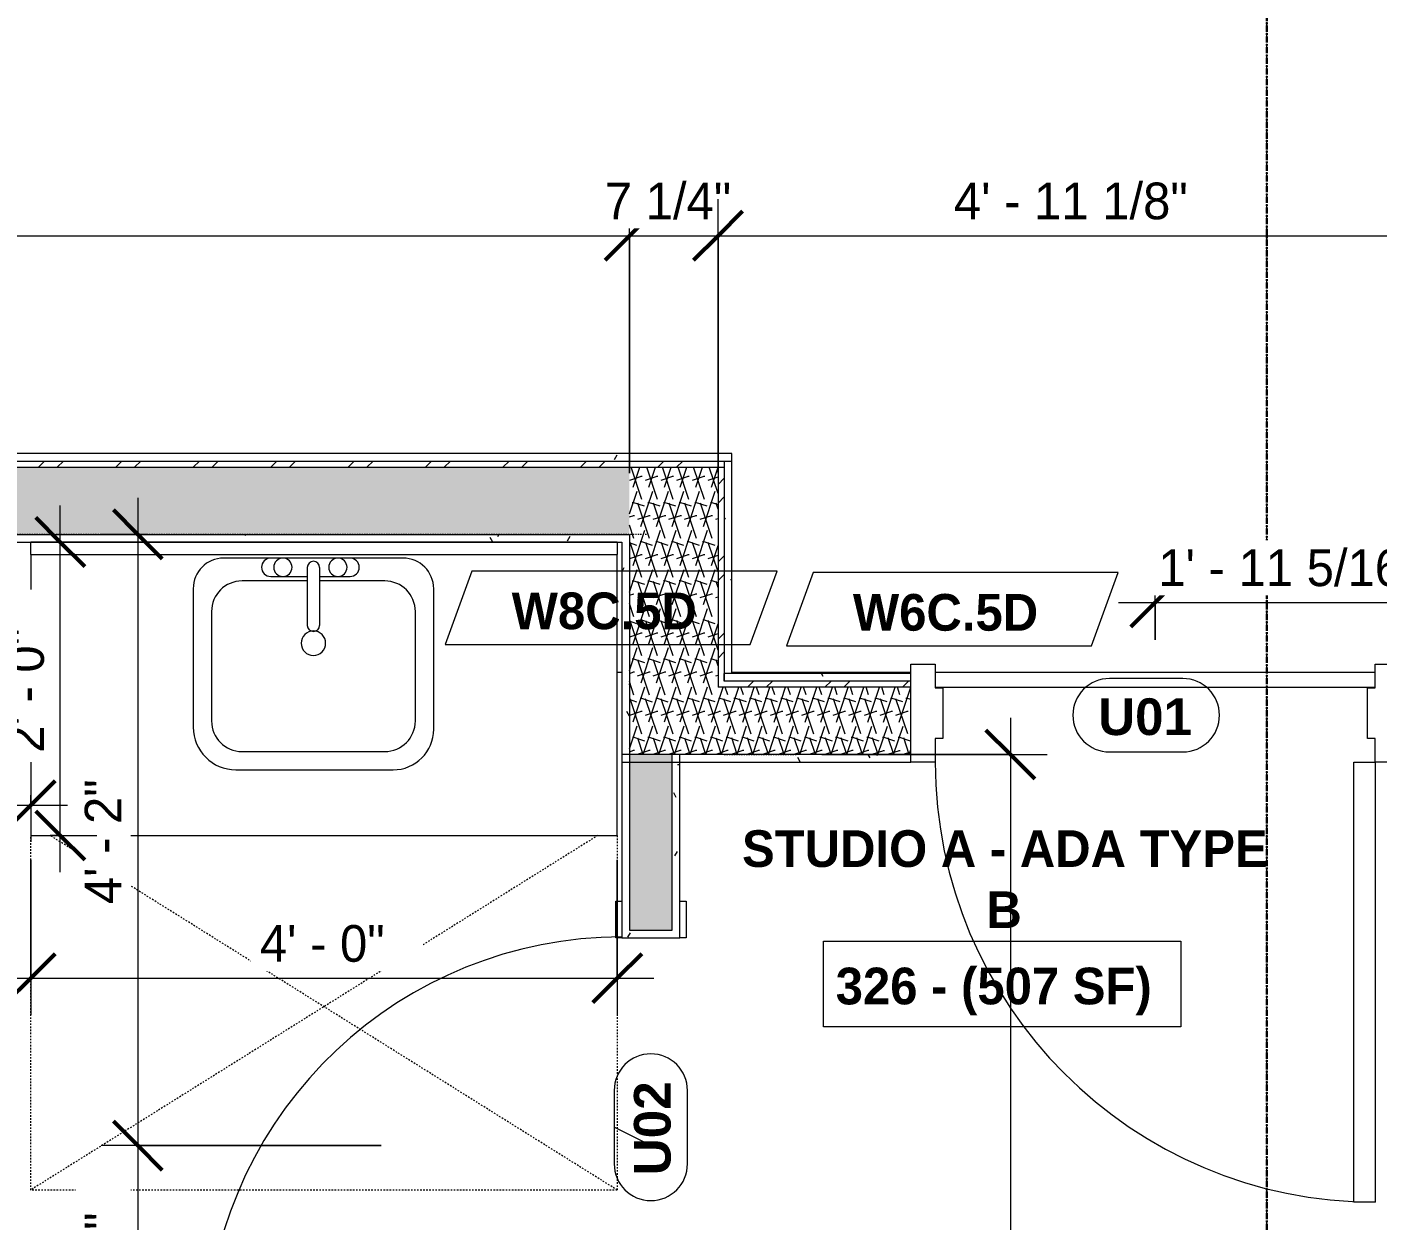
# Model space of a CAD drawing. Header units: inches. Extents: x -4058 to -1781, y 9814 to 12289.
# Drawn here: x -3255.8 to -3145.3, y 10317.9 to 10415.5 of the extents above; entities that cross this region are included whole.
import ezdxf

# ---------------------------------------------------------------- set-up
doc = ezdxf.new("R2010")
doc.units = ezdxf.units.IN
doc.header["$MEASUREMENT"] = 0
for name, pattern in [('Dash', [0.25, 0.125, -0.125]), ('Dash 3_32_', [0.1875, 0.09375, -0.09375]), ('Grid Line 1_2_', [0.875, 0.5, -0.125, 0.125, -0.125]), ('Grid Line 1_2__2_', [0.875, 0.5, -0.125, 0.125, -0.125])]:
    doc.linetypes.add(name, pattern=pattern)
for name, color, linetype, lineweight in [('0-1', 7, 'Continuous', 5), ('0-4', 55, 'Continuous', 9), ('A-ANNO-DIMS', 211, 'Continuous', 9), ('A-ANNO-DIMS-32', 211, 'Continuous', 9), ('A-AREA-IDEN', 2, 'Continuous', 9), ('A-DETL-1', 90, 'Dash 3_32_', 9), ('A-DOOR-1', 7, 'Continuous', 9), ('A-DOOR-2', 31, 'Continuous', 9), ('A-DOOR-FRAM', 31, 'Continuous', 9), ('A-DOOR-FRAM-1', 7, 'Continuous', 9), ('A-DOOR-IDEN', 31, 'Continuous', 9), ('A-FLOR-1', 7, 'Continuous', 9), ('A-GENM', 5, 'Continuous', 9), ('A-GENM-2', 147, 'Dash', 9), ('A-WALL-1', 7, 'Continuous', 9), ('A-WALL-2', 113, 'Continuous', 9), ('A-WALL-IDEN', 211, 'Continuous', 9), ('A-WALL-PATT-1', 9, 'Continuous', 9), ('I-WALL-2', 7, 'Continuous', 9), ('P-SANR-FIXT', 6, 'Continuous', 9), ('Q-CASE', 31, 'Continuous', 9), ('S-GRID-1', 1, 'Grid Line 1_2_', 9), ('S-GRID-2', 1, 'Grid Line 1_2__2_', 30)]:
    doc.layers.add(name, color=color, linetype=linetype, lineweight=lineweight)
doc.styles.add('Arial_B', font='arialbd.ttf', dxfattribs={"height": 3})
doc.styles.add('Century Gothic', font='ufonts.com_century-gothic.ttf', dxfattribs={"height": 3})
doc.styles.add('Century Gothic_B', font='GOTHICB.TTF', dxfattribs={"height": 3})
doc.dimstyles.new('THE_DIMENSION_STRING', dxfattribs={"dimscale": 12, "dimtxt": 3.132505, "dimasz": 0.333333, "dimexe": 0.25, "dimexo": 0.166667, "dimgap": 0.041667, "dimtad": 1, "dimdec": 4, "dimrnd": 0.0625, "dimzin": 3, "dimdsep": 46, "dimlunit": 4, "dimtxsty": 'Century Gothic', "dimblk1": 'OBLIQUE', "dimblk2": 'OBLIQUE', "dimsah": 1, "dimcen": 0.09, "dimdle": 0.25, "dimazin": 0, "dimtfac": 1, "dimtdec": 4, "dimtix": 1, "dimtmove": 0, "dimatfit": 3, "dimfxl": 1, "dimtvp": 1, "dimtfill": 1, "dimfrac": 2, "dimtolj": 1, "dimtzin": 0, "dimarcsym": 2})
doc.dimstyles.new('THE_DIMENSION_STRING_2', dxfattribs={"dimscale": 12, "dimtxt": 3.132505, "dimasz": 0.333333, "dimexe": 0.25, "dimexo": 0.166667, "dimgap": 0.041667, "dimtad": 1, "dimdec": 4, "dimrnd": 0.0625, "dimzin": 3, "dimdsep": 46, "dimlunit": 4, "dimtxsty": 'Century Gothic', "dimblk1": 'OBLIQUE', "dimblk2": 'OBLIQUE', "dimsah": 1, "dimcen": 0.09, "dimdle": 0.25, "dimazin": 0, "dimtfac": 1, "dimtdec": 4, "dimtix": 1, "dimtmove": 0, "dimatfit": 3, "dimfxl": 1, "dimtvp": 1, "dimtfill": 1, "dimfrac": 2, "dimtolj": 1, "dimtzin": 0, "dimarcsym": 2})
doc.dimstyles.new('THE_DIMENSION_STRING_5', dxfattribs={"dimscale": 12, "dimtxt": 3.132505, "dimasz": 0.333333, "dimexe": 0.25, "dimexo": 0.166667, "dimgap": 0.041667, "dimtad": 1, "dimdec": 4, "dimrnd": 0.0625, "dimzin": 3, "dimdsep": 46, "dimlunit": 4, "dimtxsty": 'Century Gothic', "dimblk1": 'OBLIQUE', "dimblk2": 'OBLIQUE', "dimsah": 1, "dimcen": 0.09, "dimdle": 0.25, "dimazin": 0, "dimtfac": 1, "dimtdec": 4, "dimtix": 1, "dimtmove": 0, "dimatfit": 3, "dimfxl": 1, "dimtvp": 1, "dimtfill": 1, "dimfrac": 2, "dimtolj": 1, "dimtzin": 0, "dimarcsym": 2})
pattern_1 = [(0, (0, 0), (10.24, 2.56), [0.422, -7.258, 0.422, -7.258, -40.96]), (0, (0, 0), (10.24, 2.56), [-15.36, 0.422, -14.938, 0.422, -7.258, -17.92]), (0, (0, 0), (10.24, 2.56), [-38.4, 0.422, -4.698, 0.422, -12.378]), (120, (3.84, 1.28), (-7.33702503, 7.58810013), [0.422, -7.258, 0.422, -7.258, -40.96]), (120, (3.84, 1.28), (-7.33702503, 7.58810013), [-15.36, 0.422, -14.938, 0.422, -7.258, -17.92]), (120, (3.84, 1.28), (-7.33702503, 7.58810013), [-38.4, 0.422, -4.698, 0.422, -12.378]), (240, (5.12, 6.4), (-2.90297497, -10.14810013), [0.422, -7.258, 0.422, -7.258, -40.96]), (240, (5.12, 6.4), (-2.90297497, -10.14810013), [-15.36, 0.422, -14.938, 0.422, -7.258, -17.92]), (240, (5.12, 6.4), (-2.90297497, -10.14810013), [-38.4, 0.422, -4.698, 0.422, -12.378])]
pattern_2 = [(161.57, (0.16, 0.16), (-1.279773737, -0.000426766), [0, -9.107, 1.011, 0]), (18.43, (-0.16, 0.16), (-1.279773737, 0.000426766), [0, -9.107, 1.011, 0]), (108.43, (0.16, 0.16), (0.639452382, -3.199964008), [3.035, -7.083]), (71.57, (-0.16, 0.16), (0.639452382, 3.199964008), [3.035, -7.083])]
pattern_3 = [(45, (0, 0), (-3.1678384, 3.1678384), []), (45, (0, 4.8), (-3.1678384, 3.1678384), [])]

# ---------------------------------------------------------------- blocks, each defined once
blk = doc.blocks.new('CTR - 1st Phase - Shell_rvt-1-UNITS PLANS - 3RD FLOOR')
at = {"layer": 'A-FLOR-1'}
for p, q in [((-3207.1, 10362.74), (-3207.47, 10362.74)), ((-3183.44, 10362.74), (-3198.1, 10362.74)), ((-3145.44, 10362.74), (-3181.44, 10362.74)), ((-3181.44, 10361.54), (-3145.44, 10361.54))]:
    blk.add_line(p, q, dxfattribs=at)
at = {"layer": 'S-GRID-1'}
blk.add_line((-3154.32, 9836.18), (-3154.32, 12273), dxfattribs=at)
blk = doc.blocks.new('HOLLOW METAL - UNIT DOOR-2191977-UNITS PLANS - 3RD FLOOR')
at = {"layer": 'A-DOOR-1'}
for p, q in [((16.25, -3.875), (18, -3.875)), ((16.25, -39.875), (16.25, -3.875)), ((18, -3.875), (18, -39.875)), ((18, -39.875), (16.25, -39.875))]:
    blk.add_line(p, q, dxfattribs=at)
blk.add_arc((18, -3.875), 36, 180, 270, dxfattribs=at)
at = {"layer": 'A-DOOR-FRAM-1'}
for p, q in [((-20, 4.125), (-18, 4.125)), ((-20, -3.875), (-20, 4.125)), ((-18, 4.125), (-18, 2.1875)), ((18, 4.125), (20, 4.125)), ((18, 2.1875), (18, 4.125)), ((20, 4.125), (20, -3.875)), ((-18, 2.1875), (-17.375, 2.1875)), ((-17.375, 2.1875), (-17.375, -1.9375)), ((17.375, 2.1875), (18, 2.1875)), ((17.375, -1.9375), (17.375, 2.1875)), ((-18, -1.9375), (-18, -3.875)), ((-17.375, -1.9375), (-18, -1.9375)), ((18, -1.9375), (17.375, -1.9375)), ((18, -3.875), (18, -1.9375)), ((-18, -3.875), (-20, -3.875)), ((20, -3.875), (18, -3.875))]:
    blk.add_line(p, q, dxfattribs=at)
blk = doc.blocks.new('CTR - 1st Phase - Common Walls_rvt-1-UNITS PLANS - 3RD FLOOR')
at = {"layer": 'A-WALL-PATT-1'}
h = blk.add_hatch(dxfattribs=at)
h.set_pattern_fill('FP_1', color=256, style=0, pattern_type=2)
h.set_pattern_definition(pattern_1)
h.paths.add_polyline_path([(-3342.54, 10380.04), (-3198.1, 10380.04), (-3198.1, 10380.66), (-3342.54, 10380.66)], flags=0)
h = blk.add_hatch(dxfattribs=at)
h.set_pattern_fill('FP_63', color=256, style=0, pattern_type=2)
h.set_pattern_definition(pattern_3)
h.paths.add_polyline_path([(-3342.04, 10379.54), (-3198.72, 10379.54), (-3198.72, 10380.04), (-3342.04, 10380.04)], flags=0)
h = blk.add_hatch(dxfattribs=at)
h.set_pattern_fill('FP_1', color=256, style=0, pattern_type=2)
h.set_pattern_definition(pattern_1)
h.paths.add_polyline_path([(-3198.72, 10362.66), (-3198.1, 10362.66), (-3198.1, 10380.04), (-3198.72, 10380.04), (-3198.72, 10370.05)], flags=0)
h = blk.add_hatch(dxfattribs=at)
h.set_pattern_fill('FP_5', color=256, style=0, pattern_type=2)
h.set_pattern_definition(pattern_2)
h.paths.add_polyline_path([(-3206.47, 10374.04), (-3206.47, 10379.54), (-3342.04, 10379.54), (-3342.04, 10374.04), (-3207.1, 10374.04)], flags=0)
h = blk.add_hatch(dxfattribs=at)
h.set_pattern_fill('FP_5', color=256, style=0, pattern_type=2)
h.set_pattern_definition(pattern_2)
h.paths.add_polyline_path([(-3199.22, 10356.04), (-3199.22, 10379.54), (-3206.47, 10379.54), (-3206.47, 10356.04), (-3203.19, 10356.04)], flags=0)
h = blk.add_hatch(dxfattribs=at)
h.set_pattern_fill('FP_63', color=256, style=0, pattern_type=2)
h.set_pattern_definition(pattern_3)
h.paths.add_polyline_path([(-3199.22, 10361.54), (-3198.72, 10361.54), (-3198.72, 10379.54), (-3199.22, 10379.54), (-3199.22, 10370.05)], flags=0)
h = blk.add_hatch(dxfattribs=at)
h.set_pattern_fill('FP_1', color=256, style=0, pattern_type=2)
h.set_pattern_definition(pattern_1)
h.paths.add_polyline_path([(-3306.13, 10373.41), (-3207.1, 10373.41), (-3207.1, 10374.04), (-3334.91, 10374.04), (-3334.91, 10373.41), (-3323.28, 10373.41)], flags=0)
h = blk.add_hatch(dxfattribs=at)
h.set_pattern_fill('FP_1', color=256, style=0, pattern_type=2)
h.set_pattern_definition(pattern_1)
h.paths.add_polyline_path([(-3207.1, 10355.41), (-3206.47, 10355.41), (-3206.47, 10374.04), (-3207.1, 10374.04), (-3207.1, 10370.05)], flags=0)
h = blk.add_hatch(dxfattribs=at)
h.set_pattern_fill('FP_1', color=256, style=0, pattern_type=2)
h.set_pattern_definition(pattern_1)
h.paths.add_polyline_path([(-3198.1, 10362.04), (-3183.44, 10362.04), (-3183.44, 10362.66), (-3198.72, 10362.66), (-3198.72, 10362.04)], flags=0)
h.paths.add_polyline_path([(-3141.37, 10362.04), (-3140.12, 10362.04), (-3140.12, 10362.66), (-3143.44, 10362.66), (-3143.44, 10362.04)], flags=0)
h = blk.add_hatch(dxfattribs=at)
h.set_pattern_fill('FP_63', color=256, style=0, pattern_type=2)
h.set_pattern_definition(pattern_3)
h.paths.add_polyline_path([(-3198.72, 10361.54), (-3183.44, 10361.54), (-3183.44, 10362.04), (-3198.72, 10362.04)], flags=0)
h.paths.add_polyline_path([(-3143.44, 10361.54), (-3140.12, 10361.54), (-3140.12, 10362.04), (-3143.44, 10362.04)], flags=0)
h = blk.add_hatch(dxfattribs=at)
h.set_pattern_fill('FP_5', color=256, style=0, pattern_type=2)
h.set_pattern_definition(pattern_2)
h.paths.add_polyline_path([(-3199.22, 10356.04), (-3183.44, 10356.04), (-3183.44, 10361.54), (-3199.22, 10361.54)], flags=0)
h.paths.add_polyline_path([(-3143.44, 10356.04), (-3140.12, 10356.04), (-3140.12, 10361.54), (-3143.44, 10361.54), (-3143.44, 10357.35)], flags=0)
h = blk.add_hatch(dxfattribs=at)
h.set_pattern_fill('FP_1', color=256, style=0, pattern_type=2)
h.set_pattern_definition(pattern_1)
h.paths.add_polyline_path([(-3206.47, 10355.41), (-3183.44, 10355.41), (-3183.44, 10356.04), (-3206.47, 10356.04)], flags=0)
h.paths.add_polyline_path([(-3143.44, 10355.41), (-3141.37, 10355.41), (-3141.37, 10356.04), (-3143.44, 10356.04)], flags=0)
at = {"layer": 'A-WALL-1'}
for p, q in [((-3342.04, 10380.04), (-3207.1, 10380.04)), ((-3207.1, 10380.04), (-3198.72, 10380.04)), ((-3198.72, 10380.04), (-3198.1, 10380.04)), ((-3198.72, 10380.04), (-3198.72, 10379.54)), ((-3198.72, 10380.04), (-3198.72, 10379.54)), ((-3342.04, 10379.54), (-3207.1, 10379.54)), ((-3207.1, 10379.54), (-3206.47, 10379.54)), ((-3206.47, 10379.54), (-3199.22, 10379.54)), ((-3199.22, 10379.54), (-3198.72, 10379.54)), ((-3199.22, 10379.54), (-3199.22, 10361.54)), ((-3198.72, 10379.54), (-3198.72, 10362.66)), ((-3334.91, 10374.04), (-3207.1, 10374.04)), ((-3207.1, 10374.04), (-3206.47, 10374.04)), ((-3206.47, 10374.04), (-3206.47, 10356.04)), ((-3198.1, 10362.66), (-3198.72, 10362.66)), ((-3198.72, 10362.04), (-3198.72, 10362.66)), ((-3198.72, 10362.66), (-3198.72, 10362.04)), ((-3198.1, 10362.04), (-3198.72, 10362.04)), ((-3183.44, 10362.04), (-3198.1, 10362.04)), ((-3198.72, 10361.54), (-3199.22, 10361.54)), ((-3198.1, 10361.54), (-3198.72, 10361.54)), ((-3183.44, 10361.54), (-3198.1, 10361.54)), ((-3199.22, 10356.04), (-3206.47, 10356.04)), ((-3198.1, 10356.04), (-3199.22, 10356.04)), ((-3183.44, 10356.04), (-3198.1, 10356.04))]:
    blk.add_line(p, q, dxfattribs=at)
at = {"layer": 'I-WALL-2'}
for p, q in [((-3207.1, 10380.66), (-3342.54, 10380.66)), ((-3198.1, 10380.66), (-3207.1, 10380.66)), ((-3198.1, 10380.04), (-3198.1, 10380.66)), ((-3198.1, 10362.66), (-3198.1, 10380.04)), ((-3295.79, 10373.41), (-3207.1, 10373.41)), ((-3207.1, 10373.41), (-3207.1, 10355.41)), ((-3183.44, 10362.66), (-3198.1, 10362.66)), ((-3207.1, 10355.41), (-3206.47, 10355.41)), ((-3206.47, 10355.41), (-3198.1, 10355.41)), ((-3198.1, 10355.41), (-3183.44, 10355.41))]:
    blk.add_line(p, q, dxfattribs=at)
at = {"layer": '0-4'}
blk.add_blockref('HOLLOW METAL - UNIT DOOR-2191977-UNITS PLANS - 3RD FLOOR', (-3163.44, 10359.29), dxfattribs=at)
blk = doc.blocks.new('CTR - 1st Phase - Structure_rvt-1-UNITS PLANS - 3RD FLOOR')
at = {"layer": 'S-GRID-2'}
blk.add_line((-3154.32, 9814.03), (-3154.32, 12247.5), dxfattribs=at)
blk = doc.blocks.new('M_Sink Vanity-Square - 500 x 440mm-1352614-UNITS PLANS - 3RD FLOOR')
at = {"layer": 'P-SANR-FIXT'}
for p, q in [((7.96, 7.09), (-6.72, 7.09)), ((3.62, 7.09), (-2.88, 7.09)), ((-2.88, 5.59), (0.12, 5.59)), ((0.12, 6.33), (0.12, 1.59)), ((1.12, 6.33), (1.12, 1.59)), ((1.12, 5.59), (3.62, 5.59)), ((-9.22, 4.59), (-9.22, -6.73)), ((0.12, 5.22), (-5.22, 5.22)), ((6.46, 5.22), (1.12, 5.22)), ((10.46, -6.91), (10.46, 4.59)), ((-7.72, 2.72), (-7.72, -6.23)), ((8.96, -6.23), (8.96, 2.72)), ((-5.22, -8.73), (6.46, -8.73)), ((-5.72, -10.23), (7.14, -10.23))]:
    blk.add_line(p, q, dxfattribs=at)
for centre, radius, start, end in [((-6.72, 4.59), 2.5, 90, 180), ((-2.88, 6.34), 0.75, 90, 270), ((-1.88, 6.34), 0.75, 360, 180), ((0.62, 6.33), 0.5, 360, 180), ((2.62, 6.34), 0.75, 360, 180), ((3.62, 6.34), 0.75, 270, 90), ((7.96, 4.59), 2.5, 360, 90), ((-1.88, 6.34), 0.75, 180, 0), ((2.62, 6.34), 0.75, 180, 360), ((-5.22, 2.72), 2.5, 90, 180), ((6.46, 2.72), 2.5, 0, 90), ((0.62, 0.13), 1, 360, 180), ((0.62, 1.59), 0.5, 180, 0), ((0.62, 0.13), 1, 180, 0), ((-5.22, -6.23), 2.5, 180, 270), ((6.46, -6.23), 2.5, 270, 0), ((-5.72, -6.73), 3.5, 180, 270), ((7.14, -6.91), 3.32, 270, 0)]:
    blk.add_arc(centre, radius, start, end, dxfattribs=at)
blk = doc.blocks.new('Bath Vanity - Bath Vanity 48_-2551079-UNITS PLANS - 3RD FLOOR')
at = {"layer": 'Q-CASE'}
for p, q in [((-23.26, -1), (-23.26, -24)), ((24.74, -24), (24.74, -1)), ((-23.26, -24), (24.74, -24))]:
    blk.add_line(p, q, dxfattribs=at)
blk = doc.blocks.new('ADA Clearances - 30_x48_-V80-UNITS PLANS - 3RD FLOOR')
at = {"layer": 'A-GENM-2'}
for p, q in [((15, 24), (-14, -22.41)), ((-14, 24), (-8.63, 24)), ((-5.63, 24), (15, 24)), ((15, 24), (15, -24)), ((-14, 22.41), (15, -24)), ((15, -24), (-14, -24))]:
    blk.add_line(p, q, dxfattribs=at)
blk = doc.blocks.new('BATHROOM MIRROR - BATHROOM MIRROR 48_-3124766-UNITS PLANS - 3RD FLOOR')
at = {"layer": 'Q-CASE'}
for p, q in [((24.74, 24), (-23.26, 24)), ((-23.26, 23), (-23.26, 24)), ((24.74, 24), (24.74, 23)), ((-23.26, 23), (24.74, 23))]:
    blk.add_line(p, q, dxfattribs=at)
blk = doc.blocks.new('SWING - SINGLE - FLUSH - SWING - FLUSH - 2-10 x 6-8 - PRIVACY-3983846-UNITS PLANS - 3RD FLOOR')
at = {"layer": 'A-DOOR-2'}
for p, q in [((15, -2.37), (15, -36.38)), ((17, -2.37), (15, -2.37)), ((17, -2.37), (17, -36.38)), ((17, -36.38), (15, -36.38))]:
    blk.add_line(p, q, dxfattribs=at)
blk.add_arc((17, -2.37), 34.07, 180, 266.6343, dxfattribs=at)
at = {"layer": 'A-DOOR-FRAM'}
for p, q in [((-20, 2.38), (-20, 2.88)), ((-20, 2.88), (-17, 2.88)), ((-17, 2.38), (-20, 2.38)), ((-17, 2.88), (-17, 2.38)), ((17, 2.38), (17, 2.88)), ((17, 2.88), (20, 2.88)), ((20, 2.38), (17, 2.38)), ((20, 2.88), (20, 2.38)), ((-20, -2.37), (-17, -2.37)), ((-20, -2.87), (-20, -2.37)), ((-17, -2.87), (-20, -2.87)), ((-17, -2.37), (-17, -2.87)), ((17, -2.37), (20, -2.37)), ((17, -2.87), (17, -2.37)), ((20, -2.87), (17, -2.87)), ((20, -2.37), (20, -2.87))]:
    blk.add_line(p, q, dxfattribs=at)
blk = doc.blocks.new('DIMBLOCK99-UNITS PLANS - 3RD FLOOR')
at = {"layer": 'A-ANNO-DIMS-32'}
for p, q in [((-3246.7, 10377.04), (-3246.7, 10324.04)), ((-3245.87, 10374.04), (-3249.7, 10374.04)), ((-3246.7, 10374.04), (-3245.87, 10374.04)), ((-3226.78, 10324.04), (-3249.7, 10324.04)), ((-3246.7, 10324.04), (-3226.78, 10324.04))]:
    blk.add_line(p, q, dxfattribs=at)
at = {"layer": 'A-ANNO-DIMS-32', "lineweight": 50}
for p, q in [((-3246.7, 10374.04), (-3248.7, 10376.04)), ((-3246.7, 10374.04), (-3244.7, 10372.04)), ((-3246.7, 10324.04), (-3248.7, 10326.04)), ((-3246.7, 10324.04), (-3244.7, 10322.04))]:
    blk.add_line(p, q, dxfattribs=at)
at = {"layer": 'A-ANNO-DIMS-32', "color": 0, "insert": (-3251.05, 10343.79), "char_height": 3, "width": 12.5897, "attachment_point": 1, "rotation": 90, "line_spacing_factor": 0.984502, "style": 'Century Gothic', "bg_fill": 3, "box_fill_scale": 1.25, "bg_fill_color": 256, "bg_fill_true_color": 13158600, "bg_fill_transparency": 0}
blk.add_mtext('4\' - 2"', dxfattribs=at)
blk = doc.blocks.new('_Oblique')
at = {"color": 0, "linetype": 'ByBlock', "lineweight": -2}
blk.add_line((-0.5, -0.5), (0.5, 0.5), dxfattribs=at)
blk = doc.blocks.new('DIMBLOCK100-UNITS PLANS - 3RD FLOOR')
at = {"layer": 'A-ANNO-DIMS-32', "lineweight": 50}
for p, q in [((-3246.7, 10324.04), (-3248.7, 10326.04)), ((-3246.7, 10324.04), (-3244.7, 10322.04)), ((-3246.7, 10301.04), (-3248.7, 10303.04)), ((-3246.7, 10301.04), (-3244.7, 10299.04))]:
    blk.add_line(p, q, dxfattribs=at)
at = {"layer": 'A-ANNO-DIMS-32'}
for p, q in [((-3226.78, 10324.04), (-3249.7, 10324.04)), ((-3246.7, 10324.04), (-3246.7, 10301.04)), ((-3246.7, 10324.04), (-3226.78, 10324.04)), ((-3245.87, 10301.04), (-3249.7, 10301.04)), ((-3246.7, 10301.04), (-3245.87, 10301.04))]:
    blk.add_line(p, q, dxfattribs=at)
at = {"layer": 'A-ANNO-DIMS-32', "color": 0, "insert": (-3251.05, 10306.13), "char_height": 3, "width": 15.394, "attachment_point": 1, "rotation": 90, "line_spacing_factor": 0.984502, "style": 'Century Gothic', "bg_fill": 3, "box_fill_scale": 1.25, "bg_fill_color": 256, "bg_fill_true_color": 13158600, "bg_fill_transparency": 0}
blk.add_mtext('1\' - 11"', dxfattribs=at)
blk = doc.blocks.new('DIMBLOCK212-UNITS PLANS - 3RD FLOOR')
at = {"layer": 'A-ANNO-DIMS-32'}
for p, q in [((-3255.47, 10347.41), (-3255.47, 10334.74)), ((-3255.47, 10337.74), (-3255.47, 10347.41)), ((-3207.47, 10347.41), (-3207.47, 10334.74)), ((-3207.47, 10337.74), (-3207.47, 10347.41)), ((-3258.47, 10337.74), (-3204.47, 10337.74))]:
    blk.add_line(p, q, dxfattribs=at)
at = {"layer": 'A-ANNO-DIMS-32', "lineweight": 50}
for p, q in [((-3255.47, 10337.74), (-3253.47, 10339.74)), ((-3207.47, 10337.74), (-3205.47, 10339.74)), ((-3255.47, 10337.74), (-3257.47, 10335.74)), ((-3207.47, 10337.74), (-3209.47, 10335.74))]:
    blk.add_line(p, q, dxfattribs=at)
at = {"layer": 'A-ANNO-DIMS-32', "color": 0, "insert": (-3236.72, 10342.08), "char_height": 3, "width": 12.5897, "attachment_point": 1, "line_spacing_factor": 0.984502, "style": 'Century Gothic', "bg_fill": 3, "box_fill_scale": 1.25, "bg_fill_color": 256, "bg_fill_true_color": 13158600, "bg_fill_transparency": 0}
blk.add_mtext('4\' - 0"', dxfattribs=at)
blk = doc.blocks.new('DIMBLOCK213-UNITS PLANS - 3RD FLOOR')
at = {"layer": 'A-ANNO-DIMS-32'}
for p, q in [((-3253.05, 10346.41), (-3253.05, 10376.41)), ((-3253.88, 10373.41), (-3250.05, 10373.41)), ((-3253.05, 10373.41), (-3253.88, 10373.41)), ((-3253.88, 10349.41), (-3250.05, 10349.41)), ((-3253.05, 10349.41), (-3253.88, 10349.41))]:
    blk.add_line(p, q, dxfattribs=at)
at = {"layer": 'A-ANNO-DIMS-32', "lineweight": 50}
for p, q in [((-3253.05, 10373.41), (-3255.05, 10375.41)), ((-3253.05, 10373.41), (-3251.05, 10371.41)), ((-3253.05, 10349.41), (-3255.05, 10351.41)), ((-3253.05, 10349.41), (-3251.05, 10347.41))]:
    blk.add_line(p, q, dxfattribs=at)
at = {"layer": 'A-ANNO-DIMS-32', "color": 0, "insert": (-3257.39, 10356.17), "char_height": 3, "width": 12.5897, "attachment_point": 1, "rotation": 90, "line_spacing_factor": 0.984502, "style": 'Century Gothic', "bg_fill": 3, "box_fill_scale": 1.25, "bg_fill_color": 256, "bg_fill_true_color": 13158600, "bg_fill_transparency": 0}
blk.add_mtext('2\' - 0"', dxfattribs=at)
blk = doc.blocks.new('DIMBLOCK214-UNITS PLANS - 3RD FLOOR')
at = {"layer": 'A-ANNO-DIMS-32', "lineweight": 50}
for p, q in [((-3291.66, 10351.88), (-3289.66, 10353.88)), ((-3255.47, 10351.88), (-3253.47, 10353.88)), ((-3291.66, 10351.88), (-3293.66, 10349.88)), ((-3255.47, 10351.88), (-3257.47, 10349.88))]:
    blk.add_line(p, q, dxfattribs=at)
at = {"layer": 'A-ANNO-DIMS-32'}
for p, q in [((-3291.66, 10352.71), (-3291.66, 10348.88)), ((-3291.66, 10351.88), (-3291.66, 10352.71)), ((-3255.47, 10352.71), (-3255.47, 10348.88)), ((-3255.47, 10351.88), (-3255.47, 10352.71)), ((-3294.66, 10351.88), (-3252.47, 10351.88))]:
    blk.add_line(p, q, dxfattribs=at)
at = {"layer": 'A-ANNO-DIMS-32', "color": 0, "char_height": 3, "attachment_point": 1, "line_spacing_factor": 0.984502, "style": 'Century Gothic', "bg_fill": 3, "box_fill_scale": 1.25, "bg_fill_color": 256, "bg_fill_true_color": 13158600, "bg_fill_transparency": 0}
for s, insert, width in [('3\' - 0 3/16"', (-3283.81, 10356.23), 24.5827), ('33" MIN', (-3281.08, 10350.3), 18.0194)]:
    blk.add_mtext(s, dxfattribs=dict(at, insert=insert, width=width))
blk = doc.blocks.new('Wall Tag - Arch Wall-3956453-UNITS PLANS - 3RD FLOOR')
at = {"layer": 'A-WALL-IDEN'}
for p, q in [((-0.3561, 0.0937), (-0.4244, -0.0937)), ((0.4244, 0.0937), (-0.3561, 0.0937)), ((0.3561, -0.0937), (0.4244, 0.0937)), ((-0.4244, -0.0937), (0.3561, -0.0937))]:
    blk.add_line(p, q, dxfattribs=at)
blk = doc.blocks.new('Door Tag - Type Mark-2601225-UNITS PLANS - 3RD FLOOR')
at = {"layer": 'A-DOOR-IDEN'}
for p, q in [((0.09375, 0.09375), (-0.09375, 0.09375)), ((-0.09375, -0.09375), (0.09375, -0.09375))]:
    blk.add_line(p, q, dxfattribs=at)
for centre, start, end in [((-0.09375, 0), 90, 270), ((0.09375, 0), 270, 90)]:
    blk.add_arc(centre, 0.09375, start, end, dxfattribs=at)
blk = doc.blocks.new('DIMBLOCK437-UNITS PLANS - 3RD FLOOR')
at = {"layer": 'A-ANNO-DIMS-32'}
for p, q in [((-3175.3, 10359.04), (-3175.3, 10252.04)), ((-3190.72, 10356.04), (-3172.3, 10356.04)), ((-3175.3, 10356.04), (-3190.72, 10356.04)), ((-3179.72, 10255.04), (-3172.3, 10255.04)), ((-3175.3, 10255.04), (-3179.72, 10255.04))]:
    blk.add_line(p, q, dxfattribs=at)
at = {"layer": 'A-ANNO-DIMS-32', "lineweight": 50}
for p, q in [((-3175.3, 10356.04), (-3177.3, 10358.04)), ((-3175.3, 10356.04), (-3173.3, 10354.04)), ((-3175.3, 10255.04), (-3177.3, 10257.04)), ((-3175.3, 10255.04), (-3173.3, 10253.04))]:
    blk.add_line(p, q, dxfattribs=at)
at = {"layer": 'A-ANNO-DIMS-32', "color": 0, "insert": (-3179.64, 10300.29), "char_height": 3, "width": 12.5897, "attachment_point": 1, "rotation": 90, "line_spacing_factor": 0.984502, "style": 'Century Gothic', "bg_fill": 3, "box_fill_scale": 1.25, "bg_fill_color": 256, "bg_fill_true_color": 13158600, "bg_fill_transparency": 0}
blk.add_mtext('8\' - 5"', dxfattribs=at)
blk = doc.blocks.new('DIMBLOCK1129-UNITS PLANS - 3RD FLOOR')
at = {"layer": 'A-ANNO-DIMS-32'}
for p, q in [((-3336.54, 10379.04), (-3336.54, 10401.47)), ((-3206.47, 10379.04), (-3206.47, 10401.47)), ((-3336.54, 10398.47), (-3206.47, 10398.47)), ((-3336.54, 10398.47), (-3336.54, 10379.04)), ((-3206.47, 10398.47), (-3206.47, 10379.04))]:
    blk.add_line(p, q, dxfattribs=at)
at = {"layer": 'A-ANNO-DIMS-32', "lineweight": 50}
for p, q in [((-3336.54, 10398.47), (-3334.54, 10400.47)), ((-3206.47, 10398.47), (-3204.47, 10400.47)), ((-3336.54, 10398.47), (-3338.54, 10396.47)), ((-3206.47, 10398.47), (-3208.47, 10396.47))]:
    blk.add_line(p, q, dxfattribs=at)
at = {"layer": 'A-ANNO-DIMS-32', "color": 0, "insert": (-3284.08, 10402.82), "char_height": 3, "width": 30.1914, "attachment_point": 1, "line_spacing_factor": 0.984502, "style": 'Century Gothic', "bg_fill": 3, "box_fill_scale": 1.25, "bg_fill_color": 256, "bg_fill_true_color": 13158600, "bg_fill_transparency": 0}
blk.add_mtext('10\' - 10 1/16"', dxfattribs=at)
blk = doc.blocks.new('DIMBLOCK1130-UNITS PLANS - 3RD FLOOR')
at = {"layer": 'A-ANNO-DIMS-32'}
for p, q in [((-3206.47, 10379.04), (-3206.47, 10401.47)), ((-3199.22, 10379.04), (-3199.22, 10401.47)), ((-3206.47, 10398.47), (-3199.22, 10398.47)), ((-3206.47, 10398.47), (-3206.47, 10379.04)), ((-3199.22, 10398.47), (-3199.22, 10379.04))]:
    blk.add_line(p, q, dxfattribs=at)
at = {"layer": 'A-ANNO-DIMS-32', "lineweight": 50}
for p, q in [((-3206.47, 10398.47), (-3204.47, 10400.47)), ((-3199.22, 10398.47), (-3197.22, 10400.47)), ((-3206.47, 10398.47), (-3208.47, 10396.47)), ((-3199.22, 10398.47), (-3201.22, 10396.47))]:
    blk.add_line(p, q, dxfattribs=at)
at = {"layer": 'A-ANNO-DIMS-32', "color": 0, "insert": (-3208.49, 10402.82), "char_height": 3, "width": 13.5444, "attachment_point": 1, "line_spacing_factor": 0.984502, "style": 'Century Gothic', "bg_fill": 3, "box_fill_scale": 1.25, "bg_fill_color": 256, "bg_fill_true_color": 13158600, "bg_fill_transparency": 0}
blk.add_mtext('7 1/4"', dxfattribs=at)
blk = doc.blocks.new('DIMBLOCK1131-UNITS PLANS - 3RD FLOOR')
at = {"layer": 'A-ANNO-DIMS-32'}
for p, q in [((-3199.22, 10379.04), (-3199.22, 10401.47)), ((-3140.12, 10361.04), (-3140.12, 10401.47)), ((-3199.22, 10398.47), (-3140.12, 10398.47)), ((-3199.22, 10398.47), (-3199.22, 10379.04)), ((-3140.12, 10398.47), (-3140.12, 10361.04))]:
    blk.add_line(p, q, dxfattribs=at)
at = {"layer": 'A-ANNO-DIMS-32', "lineweight": 50}
for p, q in [((-3199.22, 10398.47), (-3197.22, 10400.47)), ((-3140.12, 10398.47), (-3138.12, 10400.47)), ((-3199.22, 10398.47), (-3201.22, 10396.47)), ((-3140.12, 10398.47), (-3142.12, 10396.47))]:
    blk.add_line(p, q, dxfattribs=at)
at = {"layer": 'A-ANNO-DIMS-32', "color": 0, "insert": (-3179.92, 10402.82), "char_height": 3, "width": 24.5827, "attachment_point": 1, "line_spacing_factor": 0.984502, "style": 'Century Gothic', "bg_fill": 3, "box_fill_scale": 1.25, "bg_fill_color": 256, "bg_fill_true_color": 13158600, "bg_fill_transparency": 0}
blk.add_mtext('4\' - 11 1/8"', dxfattribs=at)
blk = doc.blocks.new('DIMBLOCK1181-UNITS PLANS - 3RD FLOOR')
at = {"layer": 'A-ANNO-DIMS-32'}
for p, q in [((-3163.44, 10365.41), (-3163.44, 10371.47)), ((-3140.12, 10361.04), (-3140.12, 10371.47)), ((-3166.44, 10368.47), (-3137.12, 10368.47)), ((-3163.44, 10368.47), (-3163.44, 10365.41)), ((-3140.12, 10368.47), (-3140.12, 10361.04))]:
    blk.add_line(p, q, dxfattribs=at)
at = {"layer": 'A-ANNO-DIMS-32', "lineweight": 50}
for p, q in [((-3163.44, 10368.47), (-3161.44, 10370.47)), ((-3140.12, 10368.47), (-3138.12, 10370.47)), ((-3163.44, 10368.47), (-3165.44, 10366.47)), ((-3140.12, 10368.47), (-3142.12, 10366.47))]:
    blk.add_line(p, q, dxfattribs=at)
at = {"layer": 'A-ANNO-DIMS-32', "color": 0, "insert": (-3163.19, 10372.81), "char_height": 3, "width": 27.387, "attachment_point": 1, "line_spacing_factor": 0.984502, "style": 'Century Gothic', "bg_fill": 3, "box_fill_scale": 1.25, "bg_fill_color": 256, "bg_fill_true_color": 13158600, "bg_fill_transparency": 0}
blk.add_mtext('1\' - 11 5/16"', dxfattribs=at)

msp = doc.modelspace()

# ---------------------------------------------------------------- hatches: boundary and pattern name
at = {"layer": 'A-WALL-PATT-1'}
h = msp.add_hatch(dxfattribs=at)
h.set_pattern_fill('FP_1', color=256, style=0, pattern_type=2)
h.set_pattern_definition(pattern_1)
h.paths.add_polyline_path([(-3206.47374, 10257.4144), (-3206.47374, 10260.4144), (-3204.72374, 10260.4144), (-3204.72374, 10261.0394), (-3207.09874, 10261.0394), (-3207.09874, 10257.4144)], flags=0)
h.paths.add_polyline_path([(-3204.72374, 10295.0394), (-3204.72374, 10295.6644), (-3206.47374, 10295.6644), (-3206.47374, 10299.2894), (-3207.09874, 10299.2894), (-3207.09874, 10295.0394)], flags=0)
h.paths.add_polyline_path([(-3206.47374, 10302.7894), (-3206.47374, 10306.4144), (-3204.72374, 10306.4144), (-3204.72374, 10307.0394), (-3207.09874, 10307.0394), (-3207.09874, 10302.7894)], flags=0)
h.paths.add_polyline_path([(-3204.72374, 10341.0394), (-3204.72374, 10341.6644), (-3206.47374, 10341.6644), (-3206.47374, 10356.03481), (-3207.09874, 10356.03481), (-3207.09874, 10341.0394)], flags=0)
h = msp.add_hatch(dxfattribs=at)
h.set_pattern_fill('FP_5', color=256, style=0, pattern_type=2)
h.set_pattern_definition(pattern_2)
h.paths.add_polyline_path([(-3202.97374, 10256.7894), (-3202.97374, 10260.4144), (-3206.47374, 10260.4144), (-3206.47374, 10256.7894)], flags=0)
h.paths.add_polyline_path([(-3204.72374, 10295.6644), (-3202.97374, 10295.6644), (-3202.97374, 10306.4144), (-3206.47374, 10306.4144), (-3206.47374, 10295.6644)], flags=0)
h.paths.add_polyline_path([(-3204.72374, 10341.6644), (-3202.97374, 10341.6644), (-3202.97374, 10356.03481), (-3206.47374, 10356.03481), (-3206.47374, 10341.6644)], flags=0)
h = msp.add_hatch(dxfattribs=at)
h.set_pattern_fill('FP_1', color=256, style=0, pattern_type=2)
h.set_pattern_definition(pattern_1)
h.paths.add_polyline_path([(-3202.97374, 10257.4144), (-3202.34874, 10257.4144), (-3202.34874, 10261.0394), (-3204.72374, 10261.0394), (-3204.72374, 10260.4144), (-3202.97374, 10260.4144), (-3202.97374, 10257.80934)], flags=0)
h.paths.add_polyline_path([(-3202.34874, 10295.0394), (-3202.34874, 10307.0394), (-3204.72374, 10307.0394), (-3204.72374, 10306.4144), (-3202.97374, 10306.4144), (-3202.97374, 10295.6644), (-3204.72374, 10295.6644), (-3204.72374, 10295.0394)], flags=0)
h.paths.add_polyline_path([(-3202.34874, 10341.0394), (-3202.34874, 10356.03481), (-3202.97374, 10356.03481), (-3202.97374, 10341.6644), (-3204.72374, 10341.6644), (-3204.72374, 10341.0394)], flags=0)

# ---------------------------------------------------------------- linework, layer by layer
at = {"layer": 'A-DETL-1'}
for p, q in [((-3205.08554, 10374.0394), (-3332.75818, 10374.0394)), ((-3198.72374, 10356.0394), (-3192.72374, 10356.0394))]:
    msp.add_line(p, q, dxfattribs=at)
at = {"layer": 'A-DOOR-IDEN'}
msp.add_line((-3204.72374, 10324.0394), (-3207.72374, 10325.54624), dxfattribs=at)
at = {"layer": 'A-WALL-2'}
for p, q in [((-3207.09874, 10356.03481), (-3207.09874, 10341.0394)), ((-3202.34874, 10356.03481), (-3207.09874, 10356.03481)), ((-3206.47374, 10356.03481), (-3206.47374, 10341.6644)), ((-3202.97374, 10341.6644), (-3202.97374, 10356.03481)), ((-3202.34874, 10341.0394), (-3202.34874, 10356.03481)), ((-3207.09874, 10341.0394), (-3202.34874, 10341.0394)), ((-3206.47374, 10341.6644), (-3202.97374, 10341.6644))]:
    msp.add_line(p, q, dxfattribs=at)

# ---------------------------------------------------------------- block references
at = {"layer": '0-1'}
for name in ['CTR - 1st Phase - Shell_rvt-1-UNITS PLANS - 3RD FLOOR', 'CTR - 1st Phase - Structure_rvt-1-UNITS PLANS - 3RD FLOOR', 'CTR - 1st Phase - Common Walls_rvt-1-UNITS PLANS - 3RD FLOOR']:
    msp.add_blockref(name, (0, 0), dxfattribs=at)
at = {"layer": 'A-DOOR-2', "rotation": 269.9999999999676}
msp.add_blockref('SWING - SINGLE - FLUSH - SWING - FLUSH - 2-10 x 6-8 - PRIVACY-3983846-UNITS PLANS - 3RD FLOOR', (-3204.72374, 10324.0394), dxfattribs=at)
at = {"layer": 'A-DOOR-IDEN', "xscale": 31.99999999999999, "yscale": 31.99999999999999, "zscale": 31.99999999999999, "rotation": 89.99999999999991}
msp.add_blockref('Door Tag - Type Mark-2601225-UNITS PLANS - 3RD FLOOR', (-3204.72374, 10325.54624), dxfattribs=at)
at = {"layer": 'A-GENM', "rotation": 270.000000000062}
msp.add_blockref('ADA Clearances - 30_x48_-V80-UNITS PLANS - 3RD FLOOR', (-3231.47374, 10335.40981), dxfattribs=at)
at = {"layer": 'A-WALL-IDEN', "xscale": 31.99999999999999, "yscale": 31.99999999999999, "zscale": 31.99999999999999}
for p in [(-3207.97576, 10368.0394), (-3180.04874, 10367.91642)]:
    msp.add_blockref('Wall Tag - Arch Wall-3956453-UNITS PLANS - 3RD FLOOR', p, dxfattribs=at)
at = {"layer": 'P-SANR-FIXT'}
msp.add_blockref('M_Sink Vanity-Square - 500 x 440mm-1352614-UNITS PLANS - 3RD FLOOR', (-3232.95322, 10365.01065), dxfattribs=at)
at = {"layer": 'Q-CASE'}
for name, p in [('BATHROOM MIRROR - BATHROOM MIRROR 48_-3124766-UNITS PLANS - 3RD FLOOR', (-3232.21144, 10349.40981)), ('Bath Vanity - Bath Vanity 48_-2551079-UNITS PLANS - 3RD FLOOR', (-3232.21144, 10373.4144))]:
    msp.add_blockref(name, p, dxfattribs=at)

# ---------------------------------------------------------------- texts
at = {"layer": 'A-DOOR-IDEN', "insert": (-3206.10359, 10321.61436), "char_height": 3, "width": 9.393, "attachment_point": 1, "rotation": 90, "style": 'Arial_B'}
msp.add_mtext('U02', dxfattribs=at)
at = {"layer": 'A-WALL-IDEN', "char_height": 3, "width": 19.594, "attachment_point": 1, "style": 'Century Gothic_B'}
for s, insert in [('W8C.5D', (-3216.11137, 10369.28693)), ('W6C.5D', (-3188.18434, 10369.16395))]:
    msp.add_mtext(s, dxfattribs=dict(at, insert=insert))

# ---------------------------------------------------------------- next in the draw order: dimensions: what is measured, and where the dimension line sits
at = {"layer": 'A-ANNO-DIMS'}
for base, p1, p2, dimstyle, override, picture, middle in [((-3246.70122, 10324.0394), (-3243.87279, 10374.0394), (-3224.78422, 10324.0394), 'THE_DIMENSION_STRING', {"dimpost": '<>', "dimfxl": 53.519841}, 'DIMBLOCK99-UNITS PLANS - 3RD FLOOR', (-3248.73895, 10349.0394)), ((-3175.29825, 10255.0394), (-3192.72374, 10356.0394), (-3181.72374, 10255.0394), 'THE_DIMENSION_STRING_2', {"dimpost": '<>', "dimfxl": 101.597244}, 'DIMBLOCK437-UNITS PLANS - 3RD FLOOR', (-3177.37371, 10305.5394))]:
    dim = msp.add_linear_dim(base=base, p1=p1, p2=p2, angle=90, dimstyle=dimstyle, override=override, dxfattribs=at)
    dim.commit()
    dim.dimension.update_dxf_attribs({"geometry": picture, "text_midpoint": middle})

# ---------------------------------------------------------------- next in the draw order: linework, layer by layer
at = {"layer": 'A-AREA-IDEN', "flags": 128}
msp.add_lwpolyline([(-3190.59244, 10340.76635), (-3161.34205, 10340.76635), (-3161.34205, 10333.76478), (-3190.59244, 10333.76478)], close=True, dxfattribs=at)

# ---------------------------------------------------------------- next in the draw order: texts
at = {"layer": 'A-AREA-IDEN', "char_height": 3, "attachment_point": 1, "style": 'Century Gothic_B'}
for s, insert, width in [('STUDIO A - ADA TYPE', (-3197.25858, 10349.8392), 51.51), ('\\fCentury Gothic|b1|i0|c0|p34|;B', (-3177.25858, 10344.8392), 3.03), ('326 - (507 SF)', (-3189.59244, 10338.59969), 32.926)]:
    msp.add_mtext(s, dxfattribs=dict(at, insert=insert, width=width))

# ---------------------------------------------------------------- next in the draw order: dimensions: what is measured, and where the dimension line sits
at = {"layer": 'A-ANNO-DIMS'}
for base, p1, p2, dimstyle, override, picture, middle in [((-3206.47374, 10398.47019), (-3336.53624, 10377.0394), (-3206.47374, 10377.0394), 'THE_DIMENSION_STRING_5', {"dimpost": '<>', "dimfxl": 130.0625}, 'DIMBLOCK1129-UNITS PLANS - 3RD FLOOR', (-3271.50499, 10400.71186)), ((-3207.47374, 10337.73583), (-3255.47374, 10349.4144), (-3207.47374, 10349.4144), 'THE_DIMENSION_STRING', {"dimpost": '<>', "dimfxl": 48}, 'DIMBLOCK212-UNITS PLANS - 3RD FLOOR', (-3231.47374, 10339.81129))]:
    dim = msp.add_linear_dim(base=base, p1=p1, p2=p2, dimstyle=dimstyle, override=override, dxfattribs=at)
    dim.commit()
    dim.dimension.update_dxf_attribs({"geometry": picture, "text_midpoint": middle})
dim = msp.add_linear_dim(base=(-3246.70122, 10301.0394), p1=(-3224.78422, 10324.0394), p2=(-3243.87279, 10301.0394), angle=90, dimstyle='THE_DIMENSION_STRING', override={"dimpost": '<>', "dimfxl": 29.889352}, dxfattribs=at)
dim.commit()
dim.dimension.update_dxf_attribs({"geometry": 'DIMBLOCK100-UNITS PLANS - 3RD FLOOR', "text_midpoint": (-3248.70122, 10312.5394)})

# ---------------------------------------------------------------- next in the draw order: dimensions: what is measured, and where the dimension line sits
dim = msp.add_linear_dim(base=(-3199.22374, 10398.47019), p1=(-3206.47374, 10377.0394), p2=(-3199.22374, 10377.0394), dimstyle='THE_DIMENSION_STRING_5', override={"dimpost": '<>', "dimfxl": 7.25}, dxfattribs=at)
dim.commit()
dim.dimension.update_dxf_attribs({"geometry": 'DIMBLOCK1130-UNITS PLANS - 3RD FLOOR', "text_midpoint": (-3202.84874, 10400.71186)})
dim = msp.add_linear_dim(base=(-3253.04728, 10373.4144), p1=(-3255.87571, 10349.4144), p2=(-3255.87571, 10373.4144), angle=90, dimstyle='THE_DIMENSION_STRING', override={"dimpost": '<>', "dimfxl": 24}, dxfattribs=at)
dim.commit()
dim.dimension.update_dxf_attribs({"geometry": 'DIMBLOCK213-UNITS PLANS - 3RD FLOOR', "text_midpoint": (-3255.12274, 10361.4144)})

# ---------------------------------------------------------------- next in the draw order: dimensions: what is measured, and where the dimension line sits
dim = msp.add_linear_dim(base=(-3140.12374, 10398.47019), p1=(-3199.22374, 10377.0394), p2=(-3140.12374, 10359.0394), dimstyle='THE_DIMENSION_STRING_5', override={"dimpost": '<>', "dimfxl": 61.780337}, dxfattribs=at)
dim.commit()
dim.dimension.update_dxf_attribs({"geometry": 'DIMBLOCK1131-UNITS PLANS - 3RD FLOOR', "text_midpoint": (-3169.67374, 10400.71186)})
dim = msp.add_linear_dim(base=(-3255.47374, 10351.88118), p1=(-3291.66124, 10354.70961), p2=(-3255.47374, 10354.70961), text='<>\\X33" MIN', dimstyle='THE_DIMENSION_STRING', override={"dimpost": '<>', "dimfxl": 36.1875}, dxfattribs=at)
dim.commit()
dim.dimension.update_dxf_attribs({"geometry": 'DIMBLOCK214-UNITS PLANS - 3RD FLOOR', "text_midpoint": (-3273.56749, 10351.88118)})

# ---------------------------------------------------------------- next in the draw order: dimensions: what is measured, and where the dimension line sits
dim = msp.add_linear_dim(base=(-3140.12374, 10368.46801), p1=(-3163.43624, 10363.4144), p2=(-3140.12374, 10359.0394), dimstyle='THE_DIMENSION_STRING_5', override={"dimpost": '<>', "dimfxl": 23.71947}, dxfattribs=at)
dim.commit()
dim.dimension.update_dxf_attribs({"geometry": 'DIMBLOCK1181-UNITS PLANS - 3RD FLOOR', "text_midpoint": (-3151.77999, 10370.70968)})

# ---------------------------------------------------------------- next in the draw order: block references
at = {"layer": 'A-DOOR-IDEN', "xscale": 31.99999999999999, "yscale": 31.99999999999999, "zscale": 31.99999999999999}
msp.add_blockref('Door Tag - Type Mark-2601225-UNITS PLANS - 3RD FLOOR', (-3164.18624, 10359.2484), dxfattribs=at)

# ---------------------------------------------------------------- next in the draw order: texts
at = {"layer": 'A-DOOR-IDEN', "insert": (-3168.11812, 10360.62826), "char_height": 3, "width": 9.393, "attachment_point": 1, "style": 'Arial_B'}
msp.add_mtext('U01', dxfattribs=at)

doc.saveas('drawing.dxf')
